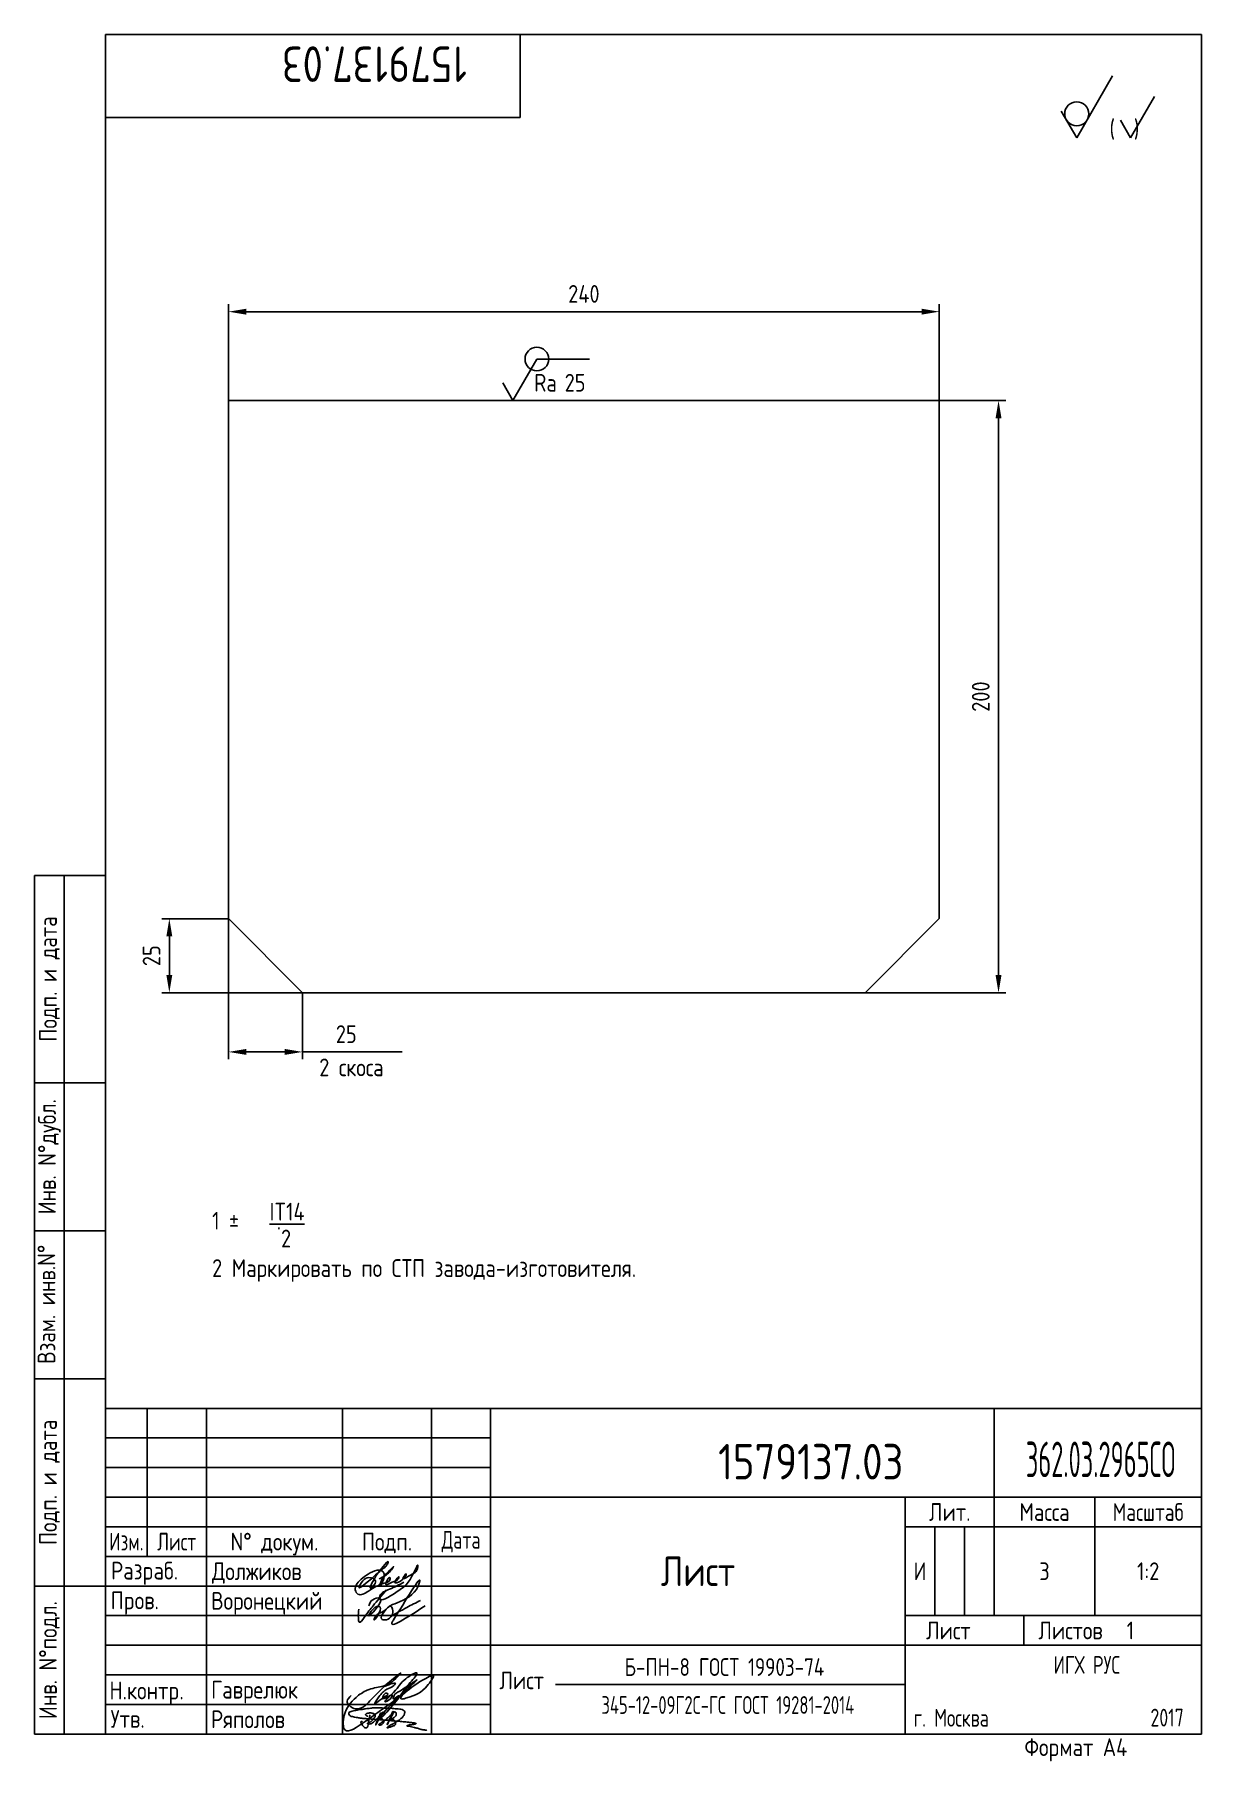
# Paper-space layout 'A4' of a CAD drawing. Header units: millimetres. Extents: x 319 to 516, y 14 to 305.
# The model-space entities are those that its viewports show. They can reach past a viewport. Long polylines and large blocks are cut down to what shows.
import ezdxf
from ezdxf.enums import TextEntityAlignment as Align

# ---------------------------------------------------------------- set-up
doc = ezdxf.new("R2010")
doc.units = ezdxf.units.MM
doc.header["$LTSCALE"] = 0.15
for name, color, linetype in [('Bord', 1, 'Continuous'), ('Cont', 6, 'Continuous'), ('Dim', 7, 'Continuous'), ('Text', 3, 'Continuous'), ('Textb', 6, 'Continuous'), ('TEXTRUS', 3, 'Continuous')]:
    doc.layers.add(name, color=color, linetype=linetype)
doc.layers.get('Defpoints').off()
doc.styles.add('Style1', font='romans.shx', dxfattribs={"width": 0.8})
doc.dimstyles.new('LIN2', dxfattribs={"dimscale": 2, "dimtxt": 3, "dimasz": 3, "dimexe": 1.25, "dimexo": 0, "dimgap": 1.5, "dimtad": 1, "dimdsep": 46, "dimtxsty": 'Style1', "dimcen": 2.5, "dimclrt": 3, "dimadec": 0, "dimazin": 0, "dimtfac": 1, "dimtmove": 0, "dimatfit": 3, "dimfxl": 1, "dimarcsym": 0})

# ---------------------------------------------------------------- blocks, each defined once
blk = doc.blocks.new('sherISO_12')
at = {"layer": 'Cont'}
for q in [(-15, -6.96), (-23.66, -12.96)]:
    blk.add_line((-21.06, -17.46), q, dxfattribs=at)
blk.add_circle((-21.06, -13.39), 2.03, dxfattribs=at)
at = {"layer": 'Text'}
for q in [(-7.92, -10.46), (-13.69, -14.46)]:
    blk.add_line((-11.96, -17.46), q, dxfattribs=at)
at = {"layer": 'Text', "style": 'Style1', "width": 0.8}
blk.add_text('(  )', height=3, dxfattribs=at).set_placement((-15.53, -17.46))
blk = doc.blocks.new('A4')
at = {"layer": 'Bord'}
for p, q in [((20, 55), (85, 55)), ((20, 50), (85, 50)), ((20, 45), (85, 45)), ((160, 40), (160, 25)), ((165, 40), (165, 25)), ((20, 30), (85, 30)), ((20, 25), (85, 25)), ((20, 20), (85, 20)), ((20, 15), (85, 15)), ((20, 10), (85, 10))]:
    blk.add_line(p, q, dxfattribs=at)
at = {"layer": 'Cont'}
for p, q in [((205, 292), (20, 292)), ((20, 292), (20, 5)), ((90, 278), (90, 292)), ((205, 292), (205, 5)), ((20, 278), (90, 278)), ((8, 5), (8, 150)), ((8, 150), (20, 150)), ((13, 5), (13, 150)), ((8, 115), (20, 115)), ((20, 90), (8, 90)), ((20, 65), (8, 65)), ((205, 60), (20, 60)), ((20, 60), (205, 60)), ((27, 60), (27, 35)), ((37, 60), (37, 5)), ((60, 5), (60, 60)), ((75, 60), (75, 5)), ((85, 5), (85, 60)), ((170, 60), (170, 25)), ((85, 45), (205, 45)), ((155, 5), (155, 45)), ((187, 25), (187, 45)), ((20, 40), (85, 40)), ((205, 40), (155, 40)), ((85, 35), (20, 35)), ((20, 30), (8, 30)), ((155, 25), (205, 25)), ((175, 25), (175, 20)), ((205, 20), (85, 20)), ((20, 5), (8, 5)), ((205, 5), (20, 5))]:
    blk.add_line(p, q, dxfattribs=at)
at = {"layer": 'Text', "style": 'Style1', "width": 0.8}
for s, p in [('Подп. и дата', (10.5, 132.5)), ('Инв. N%%dдубл.', (10.5, 102.5)), ('Взам. инв.N%%d ', (10, 78.38)), ('Подп. и дата', (10.5, 47.5)), ('Инв. N%%dподл.', (10.5, 17.5))]:
    blk.add_text(s, height=3, rotation=90, dxfattribs=at).set_placement(p, align=Align.MIDDLE)
at = {"layer": 'Text', "style": 'Style1'}
for s, width, p in [('Лит.', 0.8, (162.5, 42.5)), ('Масса', 0.8, (178.5, 42.5)), ('Масштаб', 0.75, (196, 42.5)), ('Изм.', 0.7, (23.5, 37.5)), ('Лист', 0.7, (32, 37.5)), ('N%%d докум.', 0.8, (48.5, 37.5)), ('Подп.', 0.8, (67.5, 37.5)), ('Лист', 0.8, (162.27, 22.5)), ('Листов', 0.8, (182.9, 22.5))]:
    blk.add_text(s, height=3, dxfattribs=dict(at, width=width)).set_placement(p, align=Align.MIDDLE_CENTER)
at = {"layer": 'Text', "style": 'Style1', "width": 0.7}
for s, p in [('Дата', (80, 37.5)), ('ИГХ РУС', (185.66, 16.69))]:
    blk.add_text(s, height=3, dxfattribs=at).set_placement(p, align=Align.MIDDLE)
at = {"layer": 'Text', "style": 'Style1'}
for s, width, p in [('Разpаб.', 0.8, (20.92, 31.1)), ('Пpов.', 0.8, (20.84, 26.08)), ('Н.контp.', 0.8, (20.65, 10.86)), ('Утв.', 0.8, (20.84, 6.06)), ('г. Москва', 0.7, (156.42, 6.25)), ('Фоpмат А4', 0.8, (175.11, 1.29))]:
    blk.add_text(s, height=3, dxfattribs=dict(at, width=width)).set_placement(p)
for tag, p, width in [('ФИО', (39, 31), 0.8), ('ФИО', (39, 26), 0.8), ('ГОСТ_СОРТАМЕНТА', (98.19, 14), 0.8), ('ФИО', (39, 11), 0.8), ('ФИО', (39, 6), 0.8), ('200', (192.85, 6.29), 0.7)]:
    blk.add_attdef(tag, p, '', height=3, dxfattribs=dict(at, width=width))
at = {"layer": 'Text', "style": 'Style1', "width": 0.8}
for tag, p in [('И', (157.49, 32.5)), ('700', (178.5, 32.5)), ('1:20', (196, 32.5))]:
    blk.add_attdef(tag, text='', height=3, dxfattribs=at).set_placement(p, align=Align.MIDDLE)
blk.add_attdef('Сборочный_чертеж', text='', height=3, dxfattribs=at).set_placement((120, 21.3), align=Align.CENTER)
for tag, p in [('1', (171.12, 22.5)), ('2', (193, 22.5))]:
    blk.add_attdef(tag, text='', height=3, dxfattribs=at).set_placement(p, align=Align.MIDDLE_CENTER)
blk.add_attdef('ЛИСТ', text='', height=3, dxfattribs=at).set_placement((85.99, 12.5), align=Align.MIDDLE_LEFT)
at = {"layer": 'Text', "style": 'Style1', "width": 0.7}
blk.add_attdef('%%OГОСТ_ТЕХ._ТРЕБОВАНИЙ', text='', height=3, dxfattribs=at).set_placement((98.19, 8), align=Align.BOTTOM_LEFT)
at = {"layer": 'Textb', "style": 'Style1', "width": 0.8}
blk.add_attdef('1234567', (81, 290), '', height=6, rotation=180, dxfattribs=at)
blk.add_attdef('1234567', (123.4, 48), '', height=6, dxfattribs=at)
for tag, height, p in [('123ХЯ', 6, (183.62, 48)), ('НАИМЕНОВАНИЕ', 5, (120, 30))]:
    blk.add_attdef(tag, text='', height=height, dxfattribs=at).set_placement(p, align=Align.CENTER)
blk = doc.blocks.new('A$C63F45750')
at = {"layer": 'Text'}
for points, knots in [([(3.17, 2.37), (3.12, 2.38), (3.04, 2.41), (2.94, 2.5), (2.85, 2.57), (2.79, 2.69), (2.87, 2.77), (2.99, 2.84), (3.16, 2.89), (3.36, 2.93), (3.6, 2.95), (3.82, 2.92), (4.05, 2.87), (4.25, 2.78), (4.45, 2.63), (4.46, 2.42), (4.38, 2.26), (4.28, 2.1), (4.17, 1.94), (4.03, 1.78), (3.89, 1.62), (3.75, 1.52), (3.63, 1.43), (3.49, 1.36), (3.35, 1.3), (3.24, 1.25), (3.16, 1.21), (3.12, 1.15), (3.19, 1.1), (3.27, 1.09), (3.4, 1.07), (3.55, 1.07), (3.72, 1.12), (3.92, 1.19), (4.1, 1.34), (4.26, 1.51), (4.44, 1.65), (4.59, 1.81), (4.74, 1.93), (4.84, 2.04), (4.93, 2.14), (5.07, 2.29), (5.19, 2.53), (5.28, 2.68), (5.35, 2.96), (5.23, 2.66), (5.2, 2.44), (5.04, 2.09), (4.95, 1.81), (4.86, 1.57), (4.75, 1.31), (4.67, 1.12), (4.46, 0.78), (4.62, 1.17), (4.71, 1.45), (4.88, 1.74), (5.01, 2), (5.08, 2.19), (5.19, 2.4), (5.32, 2.58), (5.4, 2.75), (5.52, 2.89), (5.65, 3.04), (5.85, 3.1), (6.02, 3.03), (6.08, 2.87), (6.03, 2.7), (5.9, 2.51), (5.7, 2.37), (5.55, 2.23), (5.4, 2.17), (5.31, 2.12), (5.12, 2.09), (5.35, 2.07), (5.48, 2), (5.64, 1.93), (5.75, 1.8), (5.85, 1.67), (5.89, 1.54), (5.89, 1.37), (5.8, 1.2), (5.63, 1.06), (5.41, 0.94), (5.23, 0.86), (5.02, 0.92), (5.13, 1.1), (5.28, 1.16), (5.44, 1.27), (5.61, 1.36), (5.74, 1.46), (5.86, 1.53), (5.95, 1.61), (6.05, 1.69), (6.15, 1.77), (6.28, 1.87), (6.46, 2.02), (6.65, 2.19), (6.83, 2.37), (6.98, 2.49), (7.11, 2.61), (7.2, 2.74), (7.32, 2.84), (7.42, 2.97), (7.48, 3.08), (7.48, 3.27), (7.34, 3.08), (7.28, 2.94), (7.18, 2.69), (7.1, 2.46), (7, 2.22), (6.93, 1.98), (6.83, 1.78), (6.73, 1.55), (6.67, 1.34), (6.6, 1.14), (6.56, 1.03), (6.39, 0.99), (6.62, 1.33), (6.75, 1.54), (6.93, 1.87), (7.05, 2.08), (7.18, 2.32), (7.33, 2.6), (7.47, 2.89), (7.6, 3.07), (7.79, 3.18), (7.95, 3.01), (8, 2.81), (7.99, 2.62), (7.94, 2.46), (7.83, 2.33), (7.69, 2.22), (7.53, 2.11), (7.37, 2.03), (7.21, 1.99), (7.11, 1.97), (6.89, 1.98), (7.07, 1.94), (7.15, 1.9), (7.27, 1.88), (7.39, 1.84), (7.52, 1.81), (7.62, 1.72), (7.7, 1.62), (7.78, 1.51), (7.83, 1.39), (7.87, 1.26), (7.88, 1.13), (7.86, 0.99), (7.75, 0.88), (7.6, 0.77), (7.4, 0.73), (7.19, 0.66), (6.97, 0.55), (6.71, 0.48), (6.57, 0.44), (6.42, 0.42), (6.52, 0.58), (6.61, 0.64), (6.81, 0.78), (7.06, 0.89), (7.33, 1.04), (7.55, 1.16), (7.7, 1.24), (7.84, 1.32), (7.99, 1.43), (8.21, 1.58), (8.48, 1.76), (8.74, 1.95), (8.97, 2.12), (9.1, 2.29), (9.23, 2.44), (9.3, 2.6), (9.37, 2.74), (9.42, 2.92), (9.45, 3.13), (9.21, 3.48), (8.67, 3.59), (8.09, 3.63), (7.57, 3.66), (7.06, 3.74), (6.57, 3.75), (6.09, 3.74), (5.67, 3.78), (5.28, 3.78), (4.96, 3.81), (4.65, 3.83), (4.31, 3.82), (3.97, 3.79), (3.61, 3.74), (3.22, 3.67), (2.86, 3.66), (2.53, 3.61), (2.18, 3.52), (1.78, 3.54), (1.38, 3.37), (0.96, 3.35), (0.58, 3.24), (0.25, 3.19), (0.03, 3.06), (-0.03, 2.83), (0.02, 2.6), (0.26, 2.38), (0.59, 2.33), (1, 2.2), (1.48, 2.15), (1.93, 2.05), (2.35, 2.02), (2.72, 2.01), (3.11, 1.94), (3.68, 1.94), (4.25, 1.83), (4.91, 1.87), (5.53, 1.76), (6.13, 1.72), (6.73, 1.71), (7.32, 1.62), (7.99, 1.55), (8.64, 1.54), (9.16, 1.46), (9.61, 1.42), (10.03, 1.4), (10.41, 1.32), (10.73, 1.29), (11.01, 1.24), (11.18, 1.23), (11.42, 1.14), (11.18, 1.06), (11.01, 1.03), (10.71, 0.98), (10.37, 0.92), (10.1, 0.91), (9.65, 0.75), (10.22, 0.67), (10.54, 0.59), (11.08, 0.47), (11.61, 0.35), (12.17, 0.15), (12.64, 0.08), (12.98, 0.03), (13.11, 0.01), (13.18, 0)], [0, 0, 0, 0, 0.153866, 0.270441, 0.388867, 0.510533, 0.592156, 0.71333, 0.90842, 1.11344, 1.349254, 1.61246, 1.782219, 2.047249, 2.291879, 2.451528, 2.651081, 2.806158, 3.017979, 3.227348, 3.462381, 3.633009, 3.75766, 3.920516, 4.080796, 4.214529, 4.291786, 4.349969, 4.397594, 4.50822, 4.594826, 4.799244, 4.954392, 5.128468, 5.437537, 5.632649, 5.842485, 6.094987, 6.293219, 6.410959, 6.551192, 6.687808, 7.022147, 7.294342, 7.425356, 7.52079, 7.946481, 8.313051, 8.59833, 8.833695, 9.090496, 9.427695, 9.601191, 9.883219, 10.093306, 10.673943, 10.798776, 10.974628, 11.287247, 11.486184, 11.648652, 11.848902, 12.027194, 12.25348, 12.40059, 12.537783, 12.716293, 12.91523, 13.208551, 13.438489, 13.549668, 13.67779, 13.77127, 13.930001, 14.029091, 14.272112, 14.434836, 14.547084, 14.739051, 14.830983, 15.061241, 15.268922, 15.500489, 15.788979, 15.879568, 16.024283, 16.221854, 16.418714, 16.593102, 16.783247, 16.91018, 17.018213, 17.135263, 17.278205, 17.430482, 17.620087, 17.979626, 18.191789, 18.388716, 18.565718, 18.714854, 18.857929, 19.039974, 19.171375, 19.283034, 19.400085, 19.618058, 19.882245, 20.150781, 20.377854, 20.649532, 20.89723, 21.042543, 21.40016, 21.557817, 21.667145, 21.752781, 21.926256, 22.412297, 22.813145, 22.961412, 23.171289, 23.607257, 23.940428, 24.110007, 24.291214, 24.48084, 24.697609, 24.904078, 25.034245, 25.218018, 25.407651, 25.573473, 25.787447, 25.930292, 26.051316, 26.18846, 26.285312, 26.406799, 26.52425, 26.630463, 26.793722, 26.898606, 27.029313, 27.171012, 27.314101, 27.419918, 27.580557, 27.709367, 27.829268, 28.024364, 28.266961, 28.41242, 28.705761, 28.989137, 29.187748, 29.233768, 29.332802, 29.529535, 29.667094, 30.039923, 30.332117, 30.61061, 30.769982, 30.856778, 31.109923, 31.313488, 31.656425, 32.066331, 32.296628, 32.49714, 32.710276, 32.891468, 33.014834, 33.177747, 33.444503, 33.618009, 34.409008, 34.914636, 35.419802, 35.95397, 36.458179, 36.88069, 37.388403, 37.738353, 38.034261, 38.353468, 38.693154, 39.037638, 39.391136, 39.787481, 40.203773, 40.488977, 40.784975, 41.26625, 41.668005, 42.070065, 42.499388, 42.869834, 43.079573, 43.213439, 43.554591, 43.717296, 44.153724, 44.506336, 45.019111, 45.587859, 45.90191, 46.270392, 46.703958, 47.093115, 47.952647, 48.44014, 49.079253, 49.808223, 50.268654, 50.851051, 51.604831, 52.298429, 52.776925, 53.1907, 53.661988, 54.042386, 54.348524, 54.616841, 54.853814, 54.983777, 55.126096, 55.333328, 55.613101, 56.008732, 56.315809, 56.59982, 56.87931, 57.399251, 57.889617, 58.432507, 59.066698, 59.660314, 59.862668, 60.07277, 60.07277, 60.07277, 60.07277]), ([(2.31, 1.53), (2.26, 1.52), (2.17, 1.51), (2.06, 1.48), (1.93, 1.38), (2.07, 1.25), (2.14, 1.11), (2.26, 0.93), (2.39, 0.72), (2.57, 0.54), (2.71, 0.44), (2.86, 0.4), (3.02, 0.43), (3.14, 0.54), (3.21, 0.79), (3.25, 1.07), (3.31, 1.4), (3.35, 1.67), (3.38, 1.92), (3.47, 2.19), (3.5, 2.43), (3.54, 2.59), (3.56, 2.64)], [0, 0, 0, 0, 0.15847, 0.269731, 0.363591, 0.555514, 0.688037, 0.848606, 1.204359, 1.433632, 1.58673, 1.729549, 1.880686, 2.057874, 2.19169, 2.63505, 2.928153, 3.184121, 3.441863, 3.696117, 4.025873, 4.178055, 4.178055, 4.178055, 4.178055])]:
    blk.add_open_spline(points, degree=3, knots=knots, dxfattribs=at)
blk = doc.blocks.new('*D4')
at = {"layer": 'Dim', "color": 0, "lineweight": -2, "transparency": 16777216}
for p, q in [((555.6, 317.25), (578.1, 317.25)), ((575.6, 123.25), (575.6, 311.25)), ((530.6, 117.25), (578.1, 117.25))]:
    blk.add_line(p, q, dxfattribs=at)
at = {"layer": 'Dim', "color": 0, "transparency": 16777216}
for points in [[(574.6, 311.25), (576.6, 311.25), (575.6, 317.25)], [(574.6, 123.25), (576.6, 123.25), (575.6, 117.25)]]:
    blk.add_solid(points, dxfattribs=at)
at = {"layer": 'Dim', "color": 3, "transparency": 16777216, "insert": (569.6, 217.25), "char_height": 6, "attachment_point": 5, "rotation": 90, "style": 'Style1'}
blk.add_mtext('200', dxfattribs=at)
blk = doc.blocks.new('A$C6CF913E7')
at = {"layer": 'Text'}
blk.add_circle((0, 0), 2, dxfattribs=at)
blk = doc.blocks.new('SHERISO_07')
at = {"layer": 'Text'}
blk.add_line((4.04, 7), (12.93, 7), dxfattribs=at)
blk.add_lwpolyline([(-1.73, 3), (0, 0), (4.04, 7)], dxfattribs=at)
blk.add_blockref('A$C6CF913E7', (4.04, 7))
at = {"layer": 'Text', "style": 'Style1', "width": 0.8}
blk.add_text('Ra', height=3, dxfattribs=at).set_placement((3.58, 1.5))
blk.add_attdef('25', (8.73, 1.5), '', height=3, dxfattribs=at)
blk = doc.blocks.new('*D5')
at = {"layer": 'Dim', "color": 0, "lineweight": -2, "transparency": 16777216}
for p, q in [((315.6, 142.25), (315.6, 94.75)), ((340.6, 117.25), (340.6, 94.75)), ((321.6, 97.25), (334.6, 97.25)), ((340.6, 97.25), (362.25, 97.25))]:
    blk.add_line(p, q, dxfattribs=at)
at = {"layer": 'Dim', "color": 0, "transparency": 16777216}
for points in [[(321.6, 98.25), (321.6, 96.25), (315.6, 97.25)], [(334.6, 98.25), (334.6, 96.25), (340.6, 97.25)]]:
    blk.add_solid(points, dxfattribs=at)
at = {"layer": 'Dim', "color": 3, "transparency": 16777216, "insert": (355.37, 103.25), "char_height": 6, "attachment_point": 5, "style": 'Style1'}
blk.add_mtext('25', dxfattribs=at)
blk = doc.blocks.new('*D6')
at = {"layer": 'Dim', "color": 0, "lineweight": -2, "transparency": 16777216}
for p, q in [((315.6, 142.25), (293.13, 142.25)), ((295.63, 136.25), (295.63, 123.25)), ((340.6, 117.25), (293.13, 117.25))]:
    blk.add_line(p, q, dxfattribs=at)
at = {"layer": 'Dim', "color": 0, "transparency": 16777216}
for points in [[(294.63, 136.25), (296.63, 136.25), (295.63, 142.25)], [(294.63, 123.25), (296.63, 123.25), (295.63, 117.25)]]:
    blk.add_solid(points, dxfattribs=at)
at = {"layer": 'Dim', "color": 3, "transparency": 16777216, "insert": (289.63, 129.75), "char_height": 6, "attachment_point": 5, "rotation": 90, "style": 'Style1'}
blk.add_mtext('25', dxfattribs=at)
blk = doc.blocks.new('*D7')
at = {"layer": 'Dim', "color": 0, "lineweight": -2, "transparency": 16777216}
for p, q in [((315.6, 317.25), (315.6, 349.75)), ((321.6, 347.25), (549.6, 347.25)), ((555.6, 317.25), (555.6, 349.75))]:
    blk.add_line(p, q, dxfattribs=at)
at = {"layer": 'Dim', "color": 0, "transparency": 16777216}
for points in [[(321.6, 348.25), (321.6, 346.25), (315.6, 347.25)], [(549.6, 348.25), (549.6, 346.25), (555.6, 347.25)]]:
    blk.add_solid(points, dxfattribs=at)
at = {"layer": 'Dim', "color": 3, "transparency": 16777216, "insert": (435.6, 353.25), "char_height": 6, "attachment_point": 5, "style": 'Style1'}
blk.add_mtext('240', dxfattribs=at)

msp = doc.modelspace()

# ---------------------------------------------------------------- linework, layer by layer
at = {"layer": 'Cont'}
for p, q in [((315.596, 317.254), (315.596, 142.254)), ((555.596, 317.254), (315.596, 317.254)), ((555.596, 317.254), (555.596, 142.254)), ((340.596, 117.254), (315.596, 142.254)), ((530.596, 117.254), (555.596, 142.254)), ((340.596, 117.254), (530.596, 117.254))]:
    msp.add_line(p, q, dxfattribs=at)
at = {"layer": 'Dim'}
msp.add_line((362.252, 97.254), (374.209, 97.254), dxfattribs=at)

# ---------------------------------------------------------------- block references
at = {"layer": 'Dim', "xscale": 2, "yscale": 2, "zscale": 2}
msp.add_blockref('SHERISO_07', (411.644, 317.254), dxfattribs=at).add_auto_attribs({'25': '25'})

# ---------------------------------------------------------------- texts
at = {"color": 3, "linetype": 'Continuous', "insert": (357.111, 92.028), "char_height": 6, "attachment_point": 5, "style": 'Style1'}
msp.add_mtext('2 скоса', dxfattribs=at)

# ---------------------------------------------------------------- dimensions: what is measured, and where the dimension line sits
at = {"layer": 'Dim'}
dim = msp.add_linear_dim(base=(555.596, 347.254), p1=(315.596, 317.254), p2=(555.596, 317.254), dimstyle='LIN2', dxfattribs=at)
dim.commit()
dim.dimension.update_dxf_attribs({"geometry": '*D7', "text_midpoint": (435.596, 353.254)})
for base, p1, p2, picture, middle in [((575.596, 317.254), (530.596, 117.254), (555.596, 317.254), '*D4', (569.596, 217.254)), ((295.627, 117.254), (315.596, 142.254), (340.596, 117.254), '*D6', (289.627, 129.754))]:
    dim = msp.add_linear_dim(base=base, p1=p1, p2=p2, angle=90, dimstyle='LIN2', dxfattribs=at)
    dim.commit()
    dim.dimension.update_dxf_attribs({"geometry": picture, "text_midpoint": middle})
dim = msp.add_linear_dim(base=(340.596, 97.254), p1=(315.596, 142.254), p2=(340.596, 117.254), dimstyle='LIN2', dxfattribs=at)
dim.commit()
dim.dimension.update_dxf_attribs({"geometry": '*D5', "text_midpoint": (355.366, 97.254), "dimtype": 160})

psp = doc.layouts.new('A4')

# ---------------------------------------------------------------- linework, layer by layer
at = {"layer": 'Bord'}
psp.add_line((407.3, 26.79), (466.33, 26.79), dxfattribs=at)
at = {"layer": 'Text'}
for points, knots in [([(381.66, 44.07), (380.9, 43.66), (379.58, 42.93), (377.71, 42.35), (377.38, 40.42), (382.31, 43.52), (382.64, 44.13), (384.05, 47.15), (384.02, 45.72), (383.14, 45.59), (380.95, 44.12), (382.27, 45.87), (381.73, 44.36), (379.21, 43.25), (381.1, 45.42), (380.55, 44.22), (379.83, 44.25), (377.96, 43.01), (379.3, 45.27), (379.42, 44.17), (377.51, 43.73), (376.24, 42.9), (374.09, 41.55), (373.05, 43.28), (374.55, 44.7), (375.96, 45.66), (377.24, 46.3), (378.2, 45.89), (378.61, 44.9), (377.31, 42.58), (378.01, 44.87), (378.61, 45.32), (380.26, 47.13), (379.27, 45.68), (378.54, 45.14), (377.74, 44.74), (377.49, 44.62)], [0, 0, 0, 0, 2.703743, 4.672825, 5.02799, 7.955933, 13.437489, 13.883188, 14.189441, 16.413959, 17.478513, 18.47964, 18.959294, 20.910841, 22.003091, 22.470554, 23.533771, 24.710748, 26.01626, 26.201331, 27.488187, 30.382065, 32.258784, 33.069724, 35.439902, 37.010787, 38.612861, 39.32109, 39.818865, 41.83144, 42.782113, 44.494961, 45.867914, 46.467245, 48.290622, 49.101188, 49.101188, 49.101188, 49.101188]), ([(376.01, 43.29), (376.43, 44.21), (376.97, 45.39), (379.23, 47.96), (378.78, 46.79), (377.28, 45.76), (373.07, 41.65), (374.72, 44.4), (375.7, 45.08), (377.26, 44.39), (376.63, 43.58), (376.11, 42.89), (375.94, 43.16), (375.98, 43.24), (376.01, 43.29)], [0, 0, 0, 0, 4.062617, 5.226919, 5.800291, 6.663227, 11.774431, 12.938639, 14.11351, 15.354081, 16.396133, 16.918576, 17.03251, 17.182794, 17.182794, 17.182794, 17.182794]), ([(375.74, 40.1), (375.9, 40.48), (376.21, 41.23), (378.72, 41.79), (376.91, 39.34), (375.39, 38), (376.44, 40), (378.59, 40.07), (376.12, 36.77), (377.18, 38.98), (378.35, 38.88), (379.32, 40.38), (380.16, 39), (379.32, 37.67), (377.29, 37.66), (378.87, 40.07), (381.28, 40.74), (383.64, 42.02), (385.14, 46.45), (381.35, 39.92), (378.69, 35.78), (382.16, 38.05), (385.3, 40.1)], [0, 0, 0, 0, 1.213353, 2.399709, 5.497648, 5.861317, 7.611627, 8.43806, 10.837371, 11.583123, 13.461301, 14.534506, 15.162086, 17.217848, 17.944717, 20.123775, 21.948027, 26.460707, 27.144718, 34.52243, 35.159468, 41.304292, 41.304292, 41.304292, 41.304292]), ([(374.05, 39.54), (374.01, 39.09), (373.94, 38.43), (374.1, 36.89), (375.43, 38.79), (376.57, 40.22), (377.95, 41.83), (378.75, 42.77)], [0, 0, 0, 0, 1.523947, 2.237958, 3.351836, 5.856423, 9.374056, 9.374056, 9.374056, 9.374056]), ([(384.48, 40.99), (383.71, 40.6), (381.99, 39.73), (380.32, 38.78), (379.4, 38.25)], [0, 0, 0, 0, 2.587978, 5.77327, 5.77327, 5.77327, 5.77327]), ([(372.79, 24.91), (372.45, 24.61), (371.57, 23.8), (373.96, 21.94), (377.09, 25.19), (378.59, 26.81), (381.48, 29.03), (379.58, 26.95), (378.17, 26.43), (375.47, 26.04), (373.17, 24.38), (371.43, 22.34), (371.29, 17.82), (377.44, 22.19), (381.19, 24.8), (384.48, 27.5), (387.15, 28.63), (384.83, 25.29), (383.54, 24.98), (380.23, 23.92), (382.49, 26.35), (384.56, 28.07), (381.87, 26.26), (380.77, 24.16), (375.98, 19.04), (378.59, 22.52), (381.7, 25.74), (379.57, 23.94), (380.12, 25.26), (381.28, 25.79), (382.47, 26.65), (384.73, 29.5), (381.1, 27.39), (380.81, 26.08), (377.76, 23.48), (379.38, 24.17), (379.98, 25.4), (378.93, 24.62), (377.62, 24.09), (378.68, 25.74), (379.04, 25.02), (377.96, 24.56), (376.16, 22.81), (377.65, 25.04), (378.57, 26), (379.72, 26.32), (380.68, 27.35), (379.43, 26.87), (378.39, 26.47)], [0, 0, 0, 0, 1.17994, 3.087717, 5.863103, 12.338328, 12.854096, 14.088578, 16.834551, 19.302558, 21.570562, 25.210018, 27.650956, 31.348291, 40.129863, 44.562748, 45.223917, 46.979401, 51.214655, 52.099288, 55.323111, 56.227801, 58.471865, 60.028126, 65.752911, 68.466223, 71.038525, 71.934922, 72.780229, 73.495807, 76.028152, 77.999346, 80.11892, 83.1954, 85.334448, 86.270878, 87.060466, 88.110212, 88.803314, 89.989889, 90.197567, 90.706974, 92.884587, 94.19917, 96.055742, 97.375783, 97.753899, 99.636325, 99.636325, 99.636325, 99.636325])]:
    psp.add_open_spline(points, degree=3, knots=knots, dxfattribs=at)

# ---------------------------------------------------------------- block references
ref = psp.add_blockref('A4', (311.33, 13.42))
ref.add_attrib('ФИО', 'Должиков', (349.28, 44.42), dxfattribs={"layer": 'Text', "height": 3, "style": 'Style1', "width": 0.8})
ref.add_attrib('123ХЯ', '362.03.2965СО', dxfattribs={"layer": 'Textb', "height": 6, "style": 'Style1', "width": 0.48}).set_placement((499.3, 61.81), align=Align.CENTER)
ref.add_attrib('1234567', '1579137.03', (434.73, 61.42), dxfattribs={"layer": 'Textb', "height": 6, "style": 'Style1', "width": 0.8})
ref.add_attrib('НАИМЕНОВАНИЕ', 'Лист', dxfattribs={"layer": 'Textb', "height": 5, "style": 'Style1', "width": 0.8}).set_placement((431.33, 43.42), align=Align.CENTER)
ref.add_attrib('И', 'И', dxfattribs={"layer": 'Text', "height": 3, "style": 'Style1', "width": 0.8}).set_placement((468.81, 45.92), align=Align.MIDDLE)
ref.add_attrib('700', '3', dxfattribs={"layer": 'Text', "height": 3, "style": 'Style1', "width": 0.8}).set_placement((489.83, 45.92), align=Align.MIDDLE)
ref.add_attrib('1:20', '1:2', dxfattribs={"layer": 'Text', "height": 3, "style": 'Style1', "width": 0.8}).set_placement((507.33, 45.92), align=Align.MIDDLE)
ref.add_attrib('2', '1', dxfattribs={"layer": 'Text', "height": 3, "style": 'Style1', "width": 0.8}).set_placement((504.33, 35.92), align=Align.MIDDLE_CENTER)
ref.add_attrib('200', '2017', (507.72, 19.7), dxfattribs={"layer": 'Text', "height": 3, "style": 'Style1', "width": 0.7})
ref.add_attrib('1234567', '1579137.03', (392.33, 303.42), dxfattribs={"layer": 'Textb', "height": 6, "rotation": 180, "style": 'Style1', "width": 0.8})
at = {"layer": 'Cont'}
psp.add_blockref('A$C63F45750', (372.4, 19.05), dxfattribs=at)
at = {"layer": 'Dim'}
psp.add_blockref('sherISO_12', (516.33, 305.42), dxfattribs=at)
psp.add_blockref('sherISO_12', (516.33, 305.42), dxfattribs=at)

# ---------------------------------------------------------------- texts
at = {"layer": 'Text', "style": 'Style1', "width": 0.8}
for s, p in [('%%uIT14', (359.01, 105.14)), ('1 %%P    .', (349.3, 103.61)), ('2', (360.94, 100.6)), ('2 Маркировать по СТП завода-изготовителя.', (349.3, 95.61)), ('Воронецкий', (349.15, 39.42)), ('Гаврелюк', (349.15, 24.42)), ('Ряполов', (349.12, 19.42))]:
    psp.add_text(s, height=3, dxfattribs=at).set_placement(p)
at = {"layer": 'TEXTRUS', "style": 'Style1'}
for s, width, p in [('Б-ПН-8 ГОСТ 19903-74', 0.75, (435.8, 28.24)), ('Лист', 0.8, (401.57, 25.99)), ('345-12-09Г2С-ГС ГОСТ 19281-2014', 0.65, (436.37, 21.83))]:
    psp.add_text(s, height=3, dxfattribs=dict(at, width=width)).set_placement(p, align=Align.CENTER)

# ---------------------------------------------------------------- viewports
at = {"layer": 'Defpoints'}
psp.add_viewport(center=(413.48, 195.02), size=(158.7, 149.3871), view_center_point=(438.422, 220.06), view_height=298.77424, dxfattribs=at)

doc.saveas('drawing.dxf')
